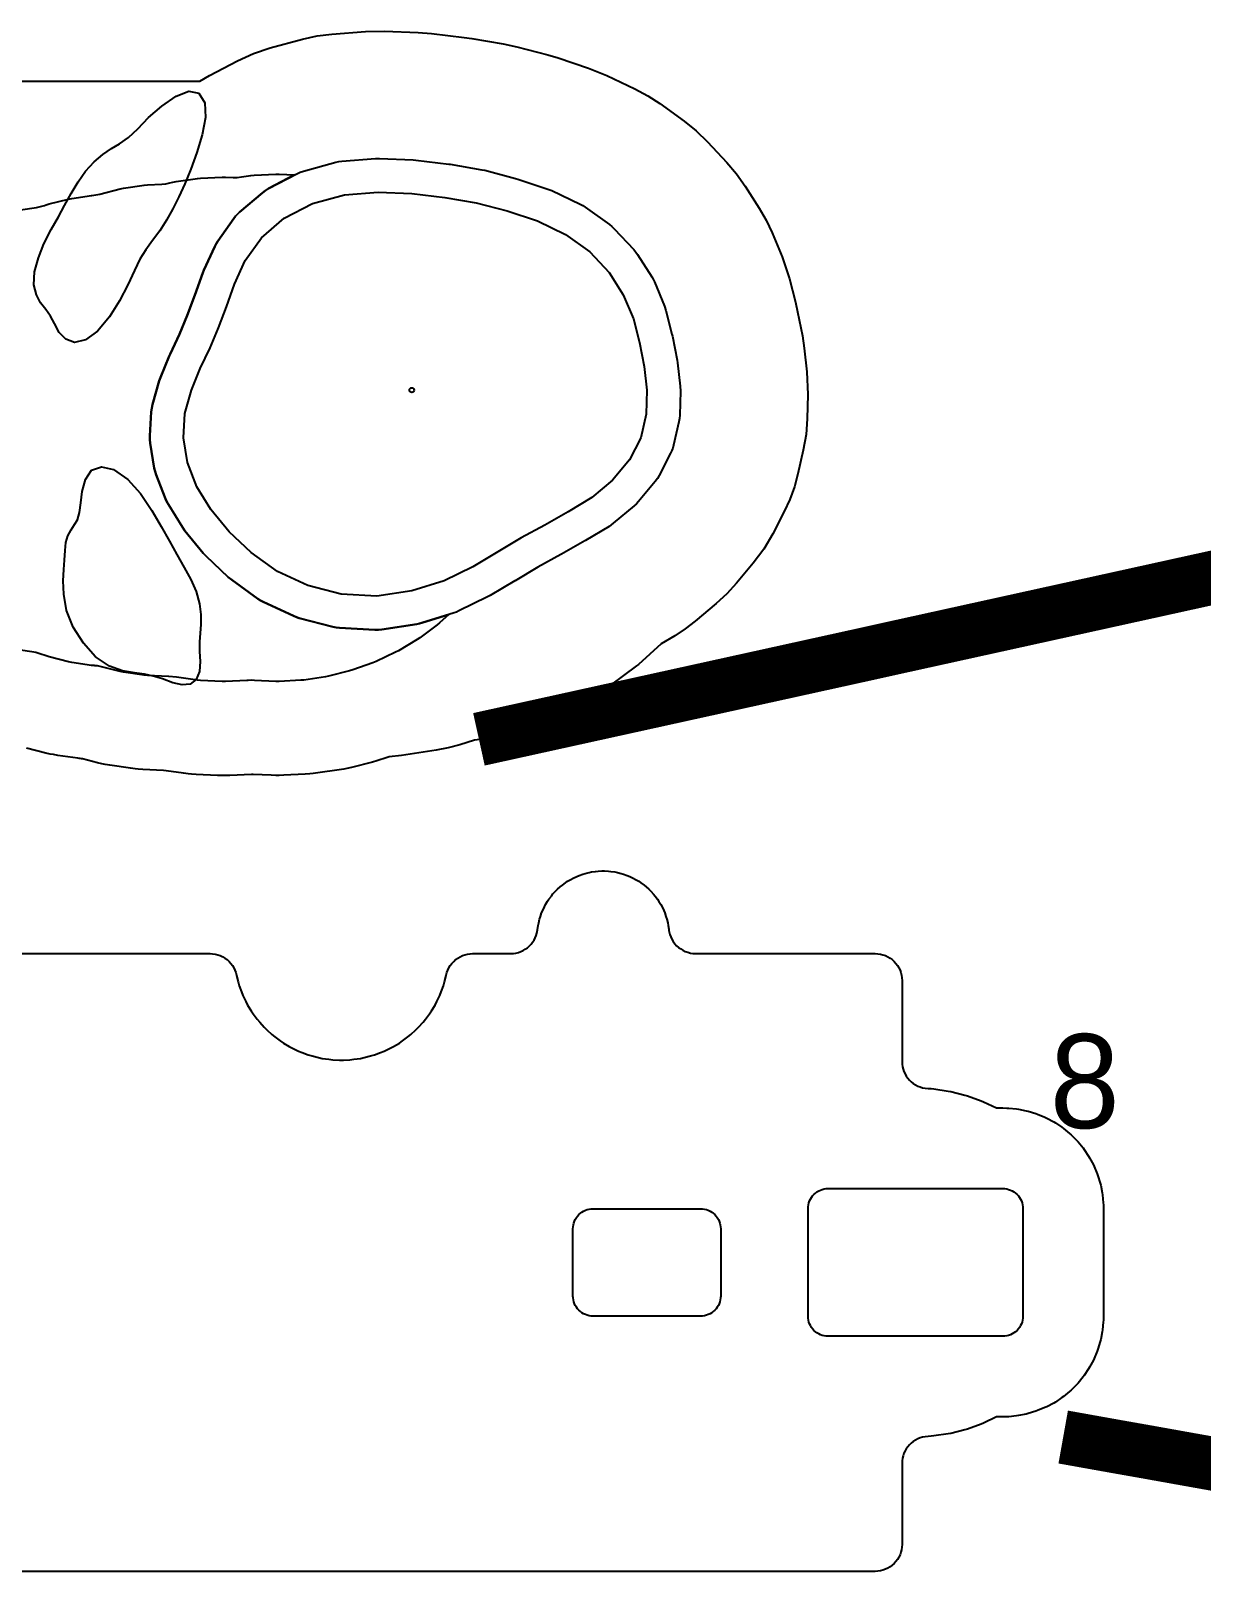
# Model space of a CAD drawing. Extents: x 425531 to 428300, y 1577248 to 1578701.
# Drawn here: x 427364.6 to 427539, y 1578175.2 to 1578406 of the extents above; entities that cross this region are included whole.
import ezdxf

# ---------------------------------------------------------------- set-up
doc = ezdxf.new("R2010")
doc.units = 21
for name, color, linetype, true_color in [('L-GOLF-ANNO', 7, 'Continuous', 0xffd23c), ('L-GOLF-BNKR', 7, 'Continuous', 0xe9dcb5), ('L-GOLF-CART', 7, 'Continuous', 0xcfcac0), ('L-GOLF-COLLAR', 7, 'Continuous', 0x5f9a33), ('L-GOLF-FWY', 7, 'Continuous', 0x6a9e35), ('L-GOLF-GRN', 7, 'Continuous', 0x74b23e), ('L-GOLF-PIN', 7, 'Continuous', 0xe0262b), ('L-GOLF-ROUGH', 7, 'Continuous', 0x4f7d2c), ('L-GOLF-TEE', 7, 'Continuous', 0x6fa63a)]:
    doc.layers.add(name, color=color, linetype=linetype, true_color=true_color)

msp = doc.modelspace()

# ---------------------------------------------------------------- linework, layer by layer
at = {"layer": 'L-GOLF-BNKR'}
for points, elevation in [([(427368.1, 1578362.4), (427367.5, 1578363.5), (427366.8, 1578364.5), (427366, 1578365.5), (427365.4, 1578366.7), (427365, 1578368.2), (427365.1, 1578370.1), (427365.7, 1578372.2), (427366.5, 1578374.3), (427367.6, 1578376.4), (427368.7, 1578378.3), (427369.6, 1578380), (427370.6, 1578381.8), (427371.6, 1578383.5), (427372.7, 1578385.1), (427374, 1578386.5), (427375.3, 1578387.6), (427376.6, 1578388.5), (427377.8, 1578389.2), (427379.1, 1578390.1), (427380.5, 1578391.4), (427382.1, 1578393.1), (427384.1, 1578394.8), (427386.2, 1578396.3), (427388.1, 1578397), (427389.6, 1578396.7), (427390.5, 1578395.3), (427390.6, 1578393.1), (427390.1, 1578390.5), (427389.3, 1578387.9), (427388.4, 1578385.4), (427387.5, 1578383.2), (427386.6, 1578381.3), (427385.7, 1578379.5), (427384.8, 1578377.8), (427383.8, 1578376.2), (427382.7, 1578374.8), (427381.7, 1578373.4), (427380.8, 1578372), (427380, 1578370.3), (427379, 1578368.2), (427377.8, 1578365.8), (427376.3, 1578363.4), (427374.5, 1578361.3), (427372.7, 1578360), (427371.1, 1578359.6), (427369.8, 1578360.1), (427368.8, 1578361.1), (427368.1, 1578362.4)], 72.56), ([(427389.2, 1578309.4), (427388.3, 1578308.7), (427387.1, 1578308.6), (427385.7, 1578308.9), (427384.2, 1578309.5), (427382.8, 1578309.9), (427381.5, 1578310.2), (427380, 1578310.4), (427378.2, 1578310.7), (427376.3, 1578311.4), (427374.2, 1578312.8), (427372.4, 1578314.8), (427370.9, 1578317.2), (427369.9, 1578319.7), (427369.5, 1578322.1), (427369.4, 1578324.1), (427369.5, 1578325.8), (427369.6, 1578327.2), (427369.7, 1578328.6), (427369.8, 1578329.8), (427370.1, 1578330.8), (427370.6, 1578331.7), (427371.1, 1578332.5), (427371.5, 1578333.2), (427371.8, 1578334.3), (427372, 1578335.7), (427372.2, 1578337.4), (427372.7, 1578339.2), (427373.6, 1578340.6), (427375.1, 1578341.1), (427376.9, 1578340.7), (427379, 1578339.2), (427380.9, 1578337.1), (427382.6, 1578334.6), (427384, 1578332.2), (427385.2, 1578330), (427386.3, 1578328), (427387.4, 1578326.1), (427388.4, 1578324.3), (427389.2, 1578322.5), (427389.7, 1578320.7), (427389.9, 1578319.1), (427389.9, 1578317.6), (427389.8, 1578316.3), (427389.7, 1578315), (427389.7, 1578313.6), (427389.8, 1578312.1), (427389.7, 1578310.6), (427389.2, 1578309.4)], 71.65)]:
    msp.add_lwpolyline(points, close=True, dxfattribs=dict(at, elevation=elevation))
at = {"layer": 'L-GOLF-CART', "const_width": 8}
for points in [[(427431.3, 1578300.5), (427436.43, 1578301.63), (427441.56, 1578302.76), (427446.69, 1578303.89), (427451.82, 1578305.02), (427456.95, 1578306.15), (427462.08, 1578307.28), (427467.21, 1578308.41), (427472.34, 1578309.54), (427477.47, 1578310.67), (427482.6, 1578311.8), (427487.73, 1578312.93), (427492.87, 1578314.07), (427498, 1578315.2), (427503.13, 1578316.33), (427508.26, 1578317.46), (427513.39, 1578318.59), (427518.52, 1578319.72), (427523.65, 1578320.85), (427528.78, 1578321.98), (427533.91, 1578323.11), (427539.04, 1578324.24), (427544.17, 1578325.37), (427549.3, 1578326.5)], [(427616.02, 1578179.16), (427611.77, 1578179.92), (427607.52, 1578180.68), (427603.27, 1578181.44), (427599.02, 1578182.19), (427594.77, 1578182.95), (427590.53, 1578183.71), (427586.28, 1578184.47), (427582.03, 1578185.23), (427577.78, 1578185.99), (427573.53, 1578186.74), (427569.28, 1578187.5), (427565.03, 1578188.26), (427560.79, 1578189.02), (427556.54, 1578189.78), (427552.29, 1578190.53), (427548.04, 1578191.29), (427543.79, 1578192.05), (427539.54, 1578192.81), (427535.29, 1578193.57), (427531.05, 1578194.33), (427526.8, 1578195.08), (427522.55, 1578195.84), (427518.3, 1578196.6)]]:
    msp.add_lwpolyline(points, dxfattribs=at)
at = {"layer": 'L-GOLF-COLLAR', "elevation": 75.26}
msp.add_lwpolyline([(427461.27, 1578353.07), (427461.3, 1578352.36), (427461.2, 1578348.76), (427461.16, 1578348.27), (427461.07, 1578347.79), (427460.27, 1578344.29), (427460.16, 1578343.88), (427460.02, 1578343.49), (427459.84, 1578343.11), (427458.14, 1578339.81), (427457.87, 1578339.34), (427457.54, 1578338.9), (427455.04, 1578335.9), (427454.74, 1578335.57), (427454.41, 1578335.27), (427451.31, 1578332.67), (427451, 1578332.43), (427450.67, 1578332.21), (427447.17, 1578330.11), (427447.08, 1578330.06), (427443.58, 1578328.06), (427443.49, 1578328.01), (427440.08, 1578326.16), (427436.67, 1578324.11), (427436.66, 1578324.1), (427432.96, 1578321.9), (427432.59, 1578321.71), (427428.29, 1578319.61), (427427.95, 1578319.45), (427427.59, 1578319.33), (427422.79, 1578317.83), (427422.43, 1578317.73), (427422.06, 1578317.66), (427416.86, 1578316.86), (427416.34, 1578316.81), (427415.82, 1578316.81), (427410.52, 1578317.11), (427410.03, 1578317.16), (427409.54, 1578317.26), (427404.54, 1578318.56), (427404.11, 1578318.7), (427403.69, 1578318.87), (427399.19, 1578320.97), (427398.77, 1578321.19), (427398.38, 1578321.44), (427394.48, 1578324.24), (427393.98, 1578324.66), (427390.68, 1578327.76), (427390.23, 1578328.23), (427387.53, 1578331.53), (427387.15, 1578332.07), (427385.05, 1578335.47), (427384.82, 1578335.87), (427384.64, 1578336.29), (427383.24, 1578339.89), (427383.08, 1578340.39), (427382.96, 1578340.9), (427382.36, 1578344.6), (427382.31, 1578345.14), (427382.31, 1578345.68), (427382.51, 1578349.28), (427382.57, 1578349.83), (427382.69, 1578350.37), (427383.69, 1578353.87), (427383.87, 1578354.38), (427385.17, 1578357.58), (427385.3, 1578357.88), (427386.72, 1578360.82), (427387.85, 1578363.63), (427389.01, 1578366.63), (427390.19, 1578369.96), (427390.35, 1578370.38), (427391.95, 1578373.88), (427392.17, 1578374.29), (427392.42, 1578374.68), (427394.82, 1578378.08), (427395.07, 1578378.41), (427395.35, 1578378.72), (427395.66, 1578379), (427399.06, 1578381.9), (427399.5, 1578382.24), (427399.98, 1578382.53), (427404.18, 1578384.73), (427404.68, 1578384.96), (427405.19, 1578385.13), (427409.99, 1578386.43), (427410.44, 1578386.53), (427410.9, 1578386.58), (427415.9, 1578386.98), (427416.5, 1578387), (427421.5, 1578386.8), (427421.91, 1578386.76), (427426.81, 1578386.16), (427427.04, 1578386.13), (427431.74, 1578385.33), (427432.16, 1578385.24), (427436.76, 1578384.04), (427437.08, 1578383.94), (427441.58, 1578382.44), (427442.15, 1578382.21), (427446.35, 1578380.21), (427446.75, 1578380), (427447.13, 1578379.75), (427450.73, 1578377.15), (427451.1, 1578376.85), (427451.45, 1578376.52), (427454.35, 1578373.42), (427454.65, 1578373.06), (427454.92, 1578372.68), (427457.02, 1578369.38), (427457.23, 1578369.01), (427457.42, 1578368.62), (427458.92, 1578365.02), (427459.14, 1578364.35), (427460.04, 1578360.85), (427460.11, 1578360.55), (427460.81, 1578356.95), (427460.87, 1578356.57), (427461.27, 1578353.07)], close=True, dxfattribs=at)
at = {"layer": 'L-GOLF-FWY', "elevation": 75.29}
msp.add_lwpolyline([(427363.03, 1578379.36), (427365.43, 1578379.72), (427366.02, 1578379.84), (427366.59, 1578380.01), (427366.86, 1578380.1), (427367.31, 1578380.24), (427370.2, 1578380.96), (427370.68, 1578381.06), (427373.61, 1578381.49), (427373.68, 1578381.5), (427374.83, 1578381.7), (427377.9, 1578382.47), (427378.38, 1578382.56), (427381.46, 1578383.02), (427381.95, 1578383.07), (427384.08, 1578383.17), (427384.69, 1578383.23), (427385.29, 1578383.35), (427385.73, 1578383.46), (427386.21, 1578383.56), (427389.37, 1578384.03), (427389.86, 1578384.08), (427393.05, 1578384.23), (427393.55, 1578384.23), (427394.7, 1578384.18), (427395.31, 1578384.18), (427395.92, 1578384.24), (427397.35, 1578384.45), (427397.84, 1578384.5), (427401.05, 1578384.65), (427401.55, 1578384.65), (427403.82, 1578384.54), (427399.98, 1578382.53), (427399.5, 1578382.24), (427399.06, 1578381.9), (427395.66, 1578379), (427395.35, 1578378.72), (427395.07, 1578378.41), (427394.82, 1578378.08), (427392.42, 1578374.68), (427392.17, 1578374.29), (427391.95, 1578373.88), (427390.35, 1578370.38), (427390.19, 1578369.96), (427389.01, 1578366.63), (427387.85, 1578363.63), (427386.72, 1578360.82), (427385.3, 1578357.88), (427385.17, 1578357.58), (427383.87, 1578354.38), (427383.69, 1578353.87), (427382.69, 1578350.37), (427382.57, 1578349.83), (427382.51, 1578349.28), (427382.31, 1578345.68), (427382.31, 1578345.14), (427382.36, 1578344.6), (427382.96, 1578340.9), (427383.08, 1578340.39), (427383.24, 1578339.89), (427384.64, 1578336.29), (427384.82, 1578335.87), (427385.05, 1578335.47), (427387.15, 1578332.07), (427387.53, 1578331.53), (427390.23, 1578328.23), (427390.68, 1578327.76), (427393.98, 1578324.66), (427394.48, 1578324.24), (427398.38, 1578321.44), (427398.77, 1578321.19), (427399.19, 1578320.97), (427403.69, 1578318.87), (427404.11, 1578318.7), (427404.54, 1578318.56), (427409.54, 1578317.26), (427410.03, 1578317.16), (427410.52, 1578317.11), (427415.82, 1578316.81), (427416.34, 1578316.81), (427416.86, 1578316.86), (427422.06, 1578317.66), (427422.43, 1578317.73), (427422.79, 1578317.83), (427426.8, 1578319.08), (427425.45, 1578317.86), (427425.07, 1578317.54), (427422.48, 1578315.63), (427422.08, 1578315.36), (427419.32, 1578313.7), (427418.89, 1578313.47), (427415.98, 1578312.1), (427415.52, 1578311.91), (427412.5, 1578310.83), (427412.03, 1578310.68), (427408.91, 1578309.9), (427408.43, 1578309.81), (427405.25, 1578309.33), (427404.76, 1578309.29), (427401.55, 1578309.13), (427401.05, 1578309.13), (427397.88, 1578309.28), (427397.42, 1578309.29), (427396.92, 1578309.26), (427396.74, 1578309.25), (427393.55, 1578309.09), (427393.05, 1578309.09), (427389.86, 1578309.25), (427389.37, 1578309.29), (427386.28, 1578309.75), (427385.12, 1578309.84), (427385.05, 1578309.84), (427381.95, 1578309.99), (427381.46, 1578310.04), (427378.38, 1578310.5), (427377.9, 1578310.59), (427375.08, 1578311.3), (427374.48, 1578311.42), (427374.09, 1578311.46), (427373.99, 1578311.47), (427373.75, 1578311.5), (427373.61, 1578311.51), (427370.68, 1578311.95), (427370.2, 1578312.05), (427367.32, 1578312.77), (427366.85, 1578312.91), (427365.91, 1578313.24), (427365.33, 1578313.42), (427364.72, 1578313.54), (427363.03, 1578313.79)], dxfattribs=at)
at = {"layer": 'L-GOLF-GRN', "elevation": 75.26}
msp.add_lwpolyline([(427456.3, 1578352.5), (427456.2, 1578348.9), (427455.4, 1578345.4), (427453.7, 1578342.1), (427451.2, 1578339.1), (427448.1, 1578336.5), (427444.6, 1578334.4), (427441.1, 1578332.4), (427437.6, 1578330.5), (427434.1, 1578328.4), (427430.4, 1578326.2), (427426.1, 1578324.1), (427421.3, 1578322.6), (427416.1, 1578321.8), (427410.8, 1578322.1), (427405.8, 1578323.4), (427401.3, 1578325.5), (427397.4, 1578328.3), (427394.1, 1578331.4), (427391.4, 1578334.7), (427389.3, 1578338.1), (427387.9, 1578341.7), (427387.3, 1578345.4), (427387.5, 1578349), (427388.5, 1578352.5), (427389.8, 1578355.7), (427391.3, 1578358.8), (427392.5, 1578361.8), (427393.7, 1578364.9), (427394.9, 1578368.3), (427396.5, 1578371.8), (427398.9, 1578375.2), (427402.3, 1578378.1), (427406.5, 1578380.3), (427411.3, 1578381.6), (427416.3, 1578382), (427421.3, 1578381.8), (427426.2, 1578381.2), (427430.9, 1578380.4), (427435.5, 1578379.2), (427440, 1578377.7), (427444.2, 1578375.7), (427447.8, 1578373.1), (427450.7, 1578370), (427452.8, 1578366.7), (427454.3, 1578363.1), (427455.2, 1578359.6), (427455.9, 1578356), (427456.3, 1578352.5)], close=True, dxfattribs=at)
at = {"layer": 'L-GOLF-PIN'}
msp.add_circle((427421.3, 1578352.5, 75.26), 0.35, dxfattribs=at)
at = {"layer": 'L-GOLF-ROUGH'}
for points, elevation in [([(427324.57, 1578398.5), (427389.72, 1578398.5), (427391.16, 1578399.36), (427395.36, 1578401.56), (427397.74, 1578402.65), (427400.23, 1578403.47), (427405.03, 1578404.77), (427407.19, 1578405.25), (427409.39, 1578405.52), (427414.39, 1578405.92), (427417.26, 1578405.98), (427422.26, 1578405.78), (427424.22, 1578405.62), (427429.12, 1578405.02), (427430.23, 1578404.86), (427434.93, 1578404.06), (427436.96, 1578403.62), (427441.56, 1578402.42), (427443.09, 1578401.97), (427447.59, 1578400.47), (427450.32, 1578399.37), (427454.52, 1578397.37), (427456.44, 1578396.35), (427458.25, 1578395.16), (427461.85, 1578392.56), (427463.66, 1578391.11), (427465.33, 1578389.5), (427468.23, 1578386.4), (427469.67, 1578384.7), (427470.95, 1578382.89), (427473.05, 1578379.59), (427474.08, 1578377.8), (427474.95, 1578375.93), (427476.45, 1578372.33), (427477.54, 1578369.08), (427478.44, 1578365.58), (427478.76, 1578364.18), (427479.46, 1578360.58), (427479.74, 1578358.73), (427480.14, 1578355.23), (427480.29, 1578351.83), (427480.19, 1578348.23), (427480.01, 1578345.88), (427479.6, 1578343.55), (427478.8, 1578340.05), (427478.27, 1578338.12), (427477.58, 1578336.23), (427476.74, 1578334.41), (427475.04, 1578331.11), (427473.71, 1578328.84), (427472.14, 1578326.74), (427469.64, 1578323.74), (427468.2, 1578322.16), (427466.62, 1578320.71), (427463.52, 1578318.11), (427462.03, 1578316.96), (427460.45, 1578315.92), (427458.42, 1578314.7), (427455.07, 1578311.66), (427454.76, 1578311.42), (427450.9, 1578308.55), (427450.58, 1578308.33), (427446.45, 1578305.86), (427446.11, 1578305.68), (427441.76, 1578303.62), (427441.4, 1578303.47), (427436.87, 1578301.85), (427436.49, 1578301.74), (427431.83, 1578300.57), (427431.44, 1578300.49), (427430.63, 1578300.37), (427428.46, 1578299.69), (427426.72, 1578299.22), (427424.95, 1578298.88), (427419.75, 1578298.08), (427417.91, 1578297.89), (427417.21, 1578297.64), (427416.56, 1578297.43), (427416.09, 1578297.29), (427415.43, 1578297.1), (427412.31, 1578296.32), (427411.64, 1578296.17), (427411.16, 1578296.07), (427410.48, 1578295.96), (427407.3, 1578295.49), (427406.62, 1578295.4), (427406.13, 1578295.35), (427405.44, 1578295.3), (427402.23, 1578295.14), (427401.55, 1578295.13), (427401.05, 1578295.13), (427400.37, 1578295.14), (427397.67, 1578295.28), (427397.43, 1578295.26), (427394.23, 1578295.11), (427393.55, 1578295.09), (427393.05, 1578295.09), (427392.37, 1578295.11), (427389.17, 1578295.26), (427388.49, 1578295.31), (427388, 1578295.36), (427387.32, 1578295.44), (427384.73, 1578295.83), (427384.32, 1578295.86), (427381.26, 1578296.01), (427380.58, 1578296.06), (427380.09, 1578296.11), (427379.41, 1578296.19), (427376.33, 1578296.65), (427375.65, 1578296.77), (427375.17, 1578296.86), (427374.5, 1578297.01), (427372.25, 1578297.58), (427372.1, 1578297.59), (427371.9, 1578297.62), (427371.75, 1578297.64), (427371.55, 1578297.67), (427368.62, 1578298.1), (427367.95, 1578298.22), (427367.46, 1578298.31), (427366.79, 1578298.46), (427363.92, 1578299.18)], 74.32), ([(427307.11, 1578268.6), (427391.26, 1578268.6), (427391.65, 1578268.58), (427392.04, 1578268.52), (427392.42, 1578268.43), (427392.79, 1578268.3), (427393.15, 1578268.13), (427393.48, 1578267.93), (427393.8, 1578267.69), (427394.09, 1578267.43), (427394.35, 1578267.14), (427394.59, 1578266.82), (427394.79, 1578266.49), (427394.96, 1578266.13), (427395.09, 1578265.76), (427395.18, 1578265.38), (427395.2, 1578265.32), (427395.43, 1578264.37), (427395.6, 1578263.8), (427395.94, 1578262.88), (427396.16, 1578262.34), (427396.58, 1578261.45), (427396.86, 1578260.93), (427397.36, 1578260.09), (427397.69, 1578259.6), (427398.27, 1578258.81), (427398.65, 1578258.36), (427399.3, 1578257.63), (427399.72, 1578257.22), (427400.45, 1578256.56), (427400.9, 1578256.18), (427401.69, 1578255.6), (427402.18, 1578255.27), (427403.02, 1578254.77), (427403.54, 1578254.49), (427404.42, 1578254.07), (427404.97, 1578253.85), (427405.89, 1578253.52), (427406.45, 1578253.35), (427407.41, 1578253.11), (427407.98, 1578252.99), (427408.95, 1578252.85), (427409.54, 1578252.79), (427410.52, 1578252.74), (427411.11, 1578252.74), (427412.09, 1578252.79), (427412.67, 1578252.85), (427413.64, 1578252.99), (427414.22, 1578253.11), (427415.17, 1578253.35), (427415.73, 1578253.52), (427416.66, 1578253.85), (427417.2, 1578254.07), (427418.09, 1578254.49), (427418.6, 1578254.77), (427419.45, 1578255.27), (427419.93, 1578255.6), (427420.72, 1578256.18), (427421.18, 1578256.56), (427421.9, 1578257.22), (427422.32, 1578257.63), (427422.98, 1578258.36), (427423.35, 1578258.81), (427423.94, 1578259.6), (427424.26, 1578260.09), (427424.77, 1578260.93), (427425.04, 1578261.45), (427425.46, 1578262.34), (427425.69, 1578262.88), (427426.02, 1578263.8), (427426.19, 1578264.37), (427426.43, 1578265.32), (427426.44, 1578265.38), (427426.54, 1578265.76), (427426.67, 1578266.13), (427426.84, 1578266.49), (427427.04, 1578266.82), (427427.27, 1578267.14), (427427.54, 1578267.43), (427427.83, 1578267.69), (427428.14, 1578267.93), (427428.48, 1578268.13), (427428.83, 1578268.3), (427429.2, 1578268.43), (427429.58, 1578268.52), (427429.97, 1578268.58), (427430.36, 1578268.6), (427435.95, 1578268.6), (427436.43, 1578268.62), (427436.8, 1578268.68), (427437.17, 1578268.77), (427437.53, 1578268.89), (427437.87, 1578269.05), (427438.2, 1578269.24), (427438.51, 1578269.46), (427438.8, 1578269.7), (427439.06, 1578269.98), (427439.3, 1578270.28), (427439.5, 1578270.59), (427439.68, 1578270.93), (427439.82, 1578271.28), (427439.93, 1578271.65), (427440.02, 1578272.11), (427440.12, 1578272.8), (427440.2, 1578273.19), (427440.33, 1578273.74), (427440.45, 1578274.12), (427440.64, 1578274.66), (427440.79, 1578275.02), (427441.04, 1578275.54), (427441.22, 1578275.88), (427441.52, 1578276.38), (427441.73, 1578276.7), (427442.08, 1578277.16), (427442.32, 1578277.47), (427442.71, 1578277.89), (427442.99, 1578278.17), (427443.41, 1578278.55), (427443.72, 1578278.8), (427444.18, 1578279.14), (427444.5, 1578279.36), (427444.99, 1578279.65), (427445.34, 1578279.84), (427445.86, 1578280.08), (427446.22, 1578280.23), (427446.76, 1578280.43), (427447.13, 1578280.54), (427447.69, 1578280.68), (427448.08, 1578280.76), (427448.64, 1578280.84), (427449.03, 1578280.88), (427449.61, 1578280.91), (427450, 1578280.91), (427450.57, 1578280.88), (427450.96, 1578280.84), (427451.53, 1578280.76), (427451.91, 1578280.68), (427452.47, 1578280.54), (427452.84, 1578280.43), (427453.38, 1578280.23), (427453.75, 1578280.08), (427454.26, 1578279.84), (427454.61, 1578279.65), (427455.1, 1578279.36), (427455.43, 1578279.14), (427455.89, 1578278.8), (427456.19, 1578278.55), (427456.62, 1578278.17), (427456.89, 1578277.89), (427457.28, 1578277.46), (427457.53, 1578277.16), (427457.87, 1578276.7), (427458.09, 1578276.37), (427458.38, 1578275.88), (427458.57, 1578275.54), (427458.81, 1578275.02), (427458.96, 1578274.66), (427459.15, 1578274.12), (427459.27, 1578273.74), (427459.41, 1578273.19), (427459.48, 1578272.8), (427459.57, 1578272.21), (427459.6, 1578272.04), (427459.64, 1578271.82), (427459.73, 1578271.44), (427459.86, 1578271.07), (427460.03, 1578270.72), (427460.23, 1578270.38), (427460.47, 1578270.07), (427460.73, 1578269.77), (427461.02, 1578269.51), (427461.34, 1578269.28), (427461.67, 1578269.08), (427462.03, 1578268.91), (427462.4, 1578268.78), (427462.78, 1578268.68), (427463.16, 1578268.62), (427463.65, 1578268.6), (427490.3, 1578268.6), (427490.69, 1578268.58), (427491.08, 1578268.52), (427491.46, 1578268.43), (427491.83, 1578268.3), (427492.19, 1578268.13), (427492.52, 1578267.93), (427492.84, 1578267.69), (427493.13, 1578267.43), (427493.39, 1578267.14), (427493.63, 1578266.82), (427493.83, 1578266.49), (427494, 1578266.13), (427494.13, 1578265.76), (427494.22, 1578265.38), (427494.28, 1578264.99), (427494.3, 1578264.6), (427494.3, 1578252.6), (427494.32, 1578252.12), (427494.38, 1578251.75), (427494.47, 1578251.38), (427494.59, 1578251.02), (427494.75, 1578250.67), (427494.94, 1578250.35), (427495.16, 1578250.04), (427495.41, 1578249.75), (427495.68, 1578249.49), (427495.98, 1578249.25), (427496.3, 1578249.05), (427496.64, 1578248.87), (427496.99, 1578248.73), (427497.35, 1578248.62), (427497.73, 1578248.55), (427498.2, 1578248.5), (427498.65, 1578248.48), (427499.04, 1578248.44), (427501.18, 1578248.13), (427501.56, 1578248.05), (427503.66, 1578247.53), (427504.03, 1578247.41), (427506.06, 1578246.68), (427506.43, 1578246.53), (427508.38, 1578245.61), (427508.4, 1578245.6), (427509.3, 1578245.6), (427509.89, 1578245.59), (427510.18, 1578245.57), (427511.35, 1578245.46), (427511.65, 1578245.41), (427512.8, 1578245.18), (427513.09, 1578245.11), (427514.21, 1578244.77), (427514.49, 1578244.67), (427515.58, 1578244.22), (427515.84, 1578244.09), (427516.88, 1578243.54), (427517.14, 1578243.39), (427518.12, 1578242.73), (427518.35, 1578242.56), (427519.26, 1578241.81), (427519.48, 1578241.61), (427520.31, 1578240.78), (427520.51, 1578240.56), (427521.26, 1578239.65), (427521.43, 1578239.42), (427522.09, 1578238.44), (427522.24, 1578238.18), (427522.79, 1578237.14), (427522.92, 1578236.88), (427523.37, 1578235.79), (427523.47, 1578235.51), (427523.81, 1578234.39), (427523.88, 1578234.1), (427524.11, 1578232.95), (427524.16, 1578232.65), (427524.27, 1578231.48), (427524.29, 1578231.19), (427524.3, 1578230.6), (427524.3, 1578214.6), (427524.29, 1578214.01), (427524.27, 1578213.72), (427524.16, 1578212.55), (427524.11, 1578212.25), (427523.88, 1578211.1), (427523.81, 1578210.81), (427523.47, 1578209.69), (427523.37, 1578209.41), (427522.92, 1578208.32), (427522.79, 1578208.06), (427522.24, 1578207.02), (427522.09, 1578206.76), (427521.43, 1578205.78), (427521.26, 1578205.55), (427520.51, 1578204.64), (427520.31, 1578204.42), (427519.48, 1578203.59), (427519.26, 1578203.39), (427518.35, 1578202.64), (427518.12, 1578202.47), (427517.14, 1578201.81), (427516.88, 1578201.66), (427515.84, 1578201.11), (427515.58, 1578200.98), (427514.49, 1578200.53), (427514.21, 1578200.43), (427513.09, 1578200.09), (427512.8, 1578200.02), (427511.65, 1578199.79), (427511.35, 1578199.74), (427510.18, 1578199.63), (427509.89, 1578199.61), (427509.3, 1578199.6), (427508.4, 1578199.6), (427508.38, 1578199.59), (427506.43, 1578198.67), (427506.06, 1578198.52), (427504.03, 1578197.79), (427503.66, 1578197.67), (427501.56, 1578197.15), (427501.18, 1578197.07), (427499.04, 1578196.76), (427498.65, 1578196.72), (427498.2, 1578196.7), (427497.73, 1578196.65), (427497.35, 1578196.58), (427496.99, 1578196.47), (427496.64, 1578196.33), (427496.3, 1578196.15), (427495.98, 1578195.95), (427495.68, 1578195.71), (427495.41, 1578195.45), (427495.16, 1578195.16), (427494.94, 1578194.85), (427494.75, 1578194.53), (427494.59, 1578194.18), (427494.47, 1578193.82), (427494.38, 1578193.45), (427494.32, 1578193.08), (427494.3, 1578192.6), (427494.3, 1578180.6), (427494.28, 1578180.21), (427494.22, 1578179.82), (427494.13, 1578179.44), (427494, 1578179.07), (427493.83, 1578178.71), (427493.63, 1578178.38), (427493.39, 1578178.06), (427493.13, 1578177.77), (427492.84, 1578177.51), (427492.52, 1578177.27), (427492.19, 1578177.07), (427491.83, 1578176.9), (427491.46, 1578176.77), (427491.08, 1578176.68), (427490.69, 1578176.62), (427490.3, 1578176.6), (427350.05, 1578176.6)], 72.09)]:
    msp.add_lwpolyline(points, dxfattribs=dict(at, elevation=elevation))
at = {"layer": 'L-GOLF-TEE'}
for points, elevation in [([(427480.3, 1578230.6), (427480.31, 1578230.89), (427480.36, 1578231.19), (427480.43, 1578231.47), (427480.53, 1578231.75), (427480.65, 1578232.01), (427480.81, 1578232.27), (427480.98, 1578232.5), (427481.18, 1578232.72), (427481.4, 1578232.92), (427481.63, 1578233.09), (427481.89, 1578233.25), (427482.15, 1578233.37), (427482.43, 1578233.47), (427482.71, 1578233.54), (427483.01, 1578233.59), (427483.3, 1578233.6), (427509.3, 1578233.6), (427509.59, 1578233.59), (427509.89, 1578233.54), (427510.17, 1578233.47), (427510.45, 1578233.37), (427510.71, 1578233.25), (427510.97, 1578233.09), (427511.2, 1578232.92), (427511.42, 1578232.72), (427511.62, 1578232.5), (427511.79, 1578232.27), (427511.95, 1578232.01), (427512.07, 1578231.75), (427512.17, 1578231.47), (427512.24, 1578231.19), (427512.29, 1578230.89), (427512.3, 1578230.6), (427512.3, 1578214.6), (427512.29, 1578214.31), (427512.24, 1578214.01), (427512.17, 1578213.73), (427512.07, 1578213.45), (427511.95, 1578213.19), (427511.79, 1578212.93), (427511.62, 1578212.7), (427511.42, 1578212.48), (427511.2, 1578212.28), (427510.97, 1578212.11), (427510.71, 1578211.95), (427510.45, 1578211.83), (427510.17, 1578211.73), (427509.89, 1578211.66), (427509.59, 1578211.61), (427509.3, 1578211.6), (427483.3, 1578211.6), (427483.01, 1578211.61), (427482.71, 1578211.66), (427482.43, 1578211.73), (427482.15, 1578211.83), (427481.89, 1578211.95), (427481.63, 1578212.11), (427481.4, 1578212.28), (427481.18, 1578212.48), (427480.98, 1578212.7), (427480.81, 1578212.93), (427480.65, 1578213.19), (427480.53, 1578213.45), (427480.43, 1578213.73), (427480.36, 1578214.01), (427480.31, 1578214.31), (427480.3, 1578214.6), (427480.3, 1578230.6)], 73.05), ([(427445.3, 1578227.6), (427445.31, 1578227.89), (427445.36, 1578228.19), (427445.43, 1578228.47), (427445.53, 1578228.75), (427445.65, 1578229.01), (427445.81, 1578229.27), (427445.98, 1578229.5), (427446.18, 1578229.72), (427446.4, 1578229.92), (427446.63, 1578230.09), (427446.89, 1578230.25), (427447.15, 1578230.37), (427447.43, 1578230.47), (427447.71, 1578230.54), (427448.01, 1578230.59), (427448.3, 1578230.6), (427464.3, 1578230.6), (427464.59, 1578230.59), (427464.89, 1578230.54), (427465.17, 1578230.47), (427465.45, 1578230.37), (427465.71, 1578230.25), (427465.97, 1578230.09), (427466.2, 1578229.92), (427466.42, 1578229.72), (427466.62, 1578229.5), (427466.79, 1578229.27), (427466.95, 1578229.01), (427467.07, 1578228.75), (427467.17, 1578228.47), (427467.24, 1578228.19), (427467.29, 1578227.89), (427467.3, 1578227.6), (427467.3, 1578217.6), (427467.29, 1578217.31), (427467.24, 1578217.01), (427467.17, 1578216.73), (427467.07, 1578216.45), (427466.95, 1578216.19), (427466.79, 1578215.93), (427466.62, 1578215.7), (427466.42, 1578215.48), (427466.2, 1578215.28), (427465.97, 1578215.11), (427465.71, 1578214.95), (427465.45, 1578214.83), (427465.17, 1578214.73), (427464.89, 1578214.66), (427464.59, 1578214.61), (427464.3, 1578214.6), (427448.3, 1578214.6), (427448.01, 1578214.61), (427447.71, 1578214.66), (427447.43, 1578214.73), (427447.15, 1578214.83), (427446.89, 1578214.95), (427446.63, 1578215.11), (427446.4, 1578215.28), (427446.18, 1578215.48), (427445.98, 1578215.7), (427445.81, 1578215.93), (427445.65, 1578216.19), (427445.53, 1578216.45), (427445.43, 1578216.73), (427445.36, 1578217.01), (427445.31, 1578217.31), (427445.3, 1578217.6), (427445.3, 1578227.6)], 73.14)]:
    msp.add_lwpolyline(points, close=True, dxfattribs=dict(at, elevation=elevation))

# ---------------------------------------------------------------- texts
at = {"layer": 'L-GOLF-ANNO'}
msp.add_text('8', height=14, dxfattribs=at).set_placement((427516.3, 1578242.6))

doc.saveas('drawing.dxf')
